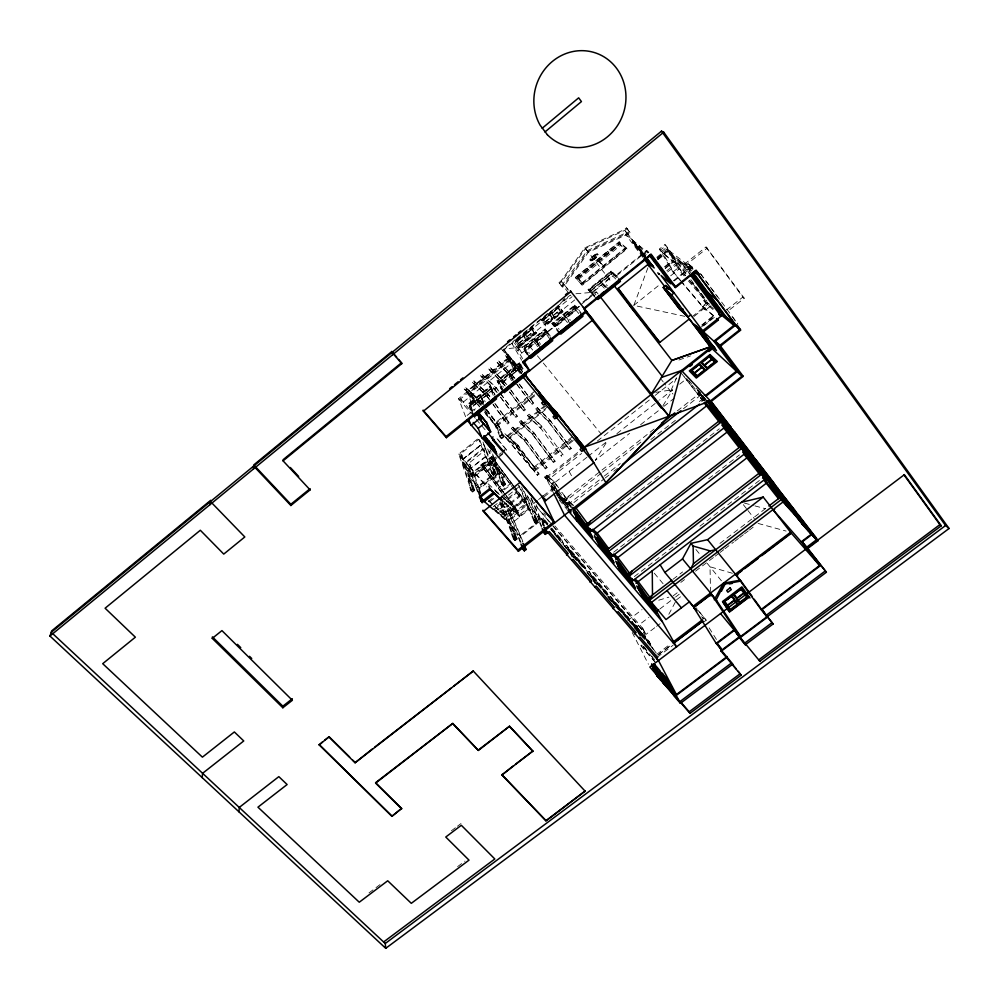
<?xml version="1.0" encoding="UTF-8"?>
<svg xmlns="http://www.w3.org/2000/svg" width="999" height="999" viewBox="0 0 999 999"><rect width="100%" height="100%" fill="white"/><g stroke="black" fill="none" stroke-linecap="round" stroke-linejoin="round"><path stroke-width="0.75" stroke-dasharray="5 3.75" d="M526.248 503.184L528.446 507.842L526.648 503.059M480.731 493.593L478.309 491.545L479.333 493.931M480.007 440.821L478.721 439.323L460.701 453.758L461.988 455.244L460.389 456.543L463.786 466.371L471.653 475.399L473.289 474.1L474.6 475.599L493.369 460.889L489.235 451.048M516.483 534.178L509.627 526.323L511.288 525.012L507.292 520.654L505.719 515.859L494.355 505.744M501.648 496.141L515.134 508.441L517.007 513.249L514.785 508.678L501.336 496.441M515.409 530.794L507.767 521.553L515.834 530.469M469.892 471.378L470.429 470.979L469.905 471.441L462.312 462.112L470.429 470.979M684.927 316.358L633.803 305.394L649.175 264.41M676.548 377.747L670.591 391.346L673.001 394.093M668.818 614.298L675.836 601.136M507.517 520.641L526.298 505.681L530.157 510.164L531.855 508.828L539.622 517.844L537.949 519.155M662.949 405.806L672.664 389.71L659.602 400M568.968 495.929L565.759 501.061L569.755 505.781L604.02 478.921M630.082 232.367L629.27 231.731L627.122 233.479L587.712 251.573L564.06 284.678L561.938 286.401L562.574 287.175L564.697 285.452L588.399 252.235L627.921 234.128L630.082 232.367L626.373 227.872L624.213 229.633L584.84 247.852L561.101 280.931L558.978 282.655L561.938 286.401M627.172 228.509L625.012 230.27L585.526 248.514L561.738 281.681L559.615 283.416L562.574 287.175M505.506 515.984L488.486 500.899M515.509 530.556L505.194 518.606L514.66 511.151L517.27 514.16L507.817 521.603M657.392 258.778L666.733 251.011L680.444 261.651L689.347 273.614M658.016 259.29L663.973 254.245L673.251 261.576L665.209 268.044M657.317 258.916L666.733 251.011L669.168 254.283L682.954 265.022L684.115 264.073L690.521 272.677M657.929 259.415L667.369 251.511M568.568 292.857L562.262 284.852L587.2 250.687L626.698 232.517L644.78 256.181M643.056 257.58L625.549 234.39L627.272 232.979M575.312 277.41L619.168 241.808L626.111 247.777L626.972 248.913L582.18 285.202L575.312 277.41L582.18 285.202M576.71 276.785L618.331 242.994L624.625 248.451L625.486 249.575L583.054 283.953L576.71 276.785L583.054 283.953M576.161 278.496L620.004 242.919L626.972 248.913M577.559 277.872L619.168 244.106L625.486 249.575M577.946 278.159L619.755 244.243M578.708 279.146L620.604 245.354L619.642 244.131L577.847 278.047L578.808 279.258M582.18 282.842L624.625 248.451M643.206 256.456L632.292 241.995L633.441 241.059L632.904 242.02L643.831 256.506M581.306 284.091L626.111 247.777M562.674 300.237L565.072 298.314M505.981 347.202L515.509 339.473M516.708 338.511L548.876 312.45M560.801 302.797L570.329 295.067M633.978 243.356L639.11 247.59L645.479 256.031L639.972 251.923L646.69 257.642M502.747 350.686L570.904 295.279M518.806 346.803L536.126 332.804L532.904 327.947L515.834 341.783L515.297 341.121L532.192 326.998L536.5 333.316L519.168 347.327L518.269 346.141L535.576 332.13L536.5 333.316M545.679 325.886L541.246 319.668L558.429 305.756L563.124 311.788L545.679 325.886L544.767 324.7L562.187 310.602L563.124 311.788M515.297 341.121L532.192 326.998M541.433 319.942L558.429 305.756M519.168 347.327L515.834 341.708L532.904 327.884M541.246 319.668L541.957 320.554L559.128 306.656L562.724 311.288L545.304 325.374M541.97 320.617L559.165 306.693M579.707 306.243L521.74 353.059L516.683 346.878L514.547 343.244L572.04 296.703M518.868 343.206L524.875 338.349M527.147 336.513L533.154 331.643M545.179 321.915L551.223 317.02M553.508 315.172L559.565 310.277M518.956 343.356L524.962 338.499M527.235 336.663L533.254 331.793M545.279 322.053L551.323 317.17M553.621 315.309L559.677 310.414M632.904 242.02L638.473 246.616L639.685 246.179L638.511 247.128L644.979 255.707M480.594 405.007L464.173 388.948L465.809 387.624L480.019 400.387L482.767 404.158M489.547 399.787L486.8 396.054L472.377 382.317L474.013 380.981L488.036 393.931L490.796 397.689M496.678 392.058L480.581 375.674L482.23 374.338L496.053 387.462L499.762 392.47M504.745 385.564L488.811 369.006L490.459 367.669L506.893 384.727M512.824 379.058L497.065 362.337L498.713 361.001L514.96 378.234M521.853 373.776L505.332 355.644L506.98 354.308L523.476 372.465M516.683 346.878L574.737 299.925M596.628 298.938L588.111 289.61L611.038 271.066L619.268 278.896M535.764 332.417L518.269 346.141M562.4 310.876L544.767 324.7M588.548 290.172L611.475 271.628L611.038 271.066M610.913 272.215L610.476 271.653L612.325 273.601L610.913 272.215L589.447 289.585L589.01 289.023L590.771 291.034L590.334 290.472M465.272 390.459L466.908 389.135L480.382 401.223L483.116 404.957M473.476 383.828L475.124 382.492L488.411 394.755L491.158 398.489M481.693 377.172L483.341 375.849L496.453 388.274L499.213 392.008M489.935 370.517L491.583 369.18L506.356 384.265M498.189 363.836L499.837 362.5L514.435 377.759M506.456 357.142L508.116 355.806L520.666 368.756L519.055 370.067M617.819 277.347L612.774 272.452L589.66 291.146L588.111 289.61M594.867 296.004L590.397 290.834L612.337 273.089L619.043 279.608M481.543 404.433L470.654 391.583L475.661 403.459L473.426 405.269L471.64 403.171L466.745 391.283L507.729 358.142L515.546 371.316L517.807 369.493L512.05 359.165L468.806 394.106M465.609 416.745L458.603 398.663L508.616 358.229L503.921 349.725L522.452 372.202M522.614 358.703L517.932 350.699L519.567 349.375L514.547 343.244M527.397 354.97L522.577 347.19L545.104 328.983L545.541 329.533L523.026 347.727L528.583 356.73M575.012 305.719L552.322 324.051L551.885 323.501L574.575 305.157L576.498 307.33L574.575 305.157M605.644 287.3L601.96 283.366L602.547 282.892L608.403 289.061M544.967 330.12L546.091 331.743L544.53 329.57L544.967 330.12L523.888 347.165L523.439 346.628L524.912 348.863L524.463 348.314M591.745 292.545L602.397 283.941M616.558 277.635L613.673 274.825L602.984 283.454L602.547 282.892M509.49 359.303L511.563 363.062L462.212 402.922L460.601 398.801L509.49 359.303L508.616 358.229M641.47 253.271L644.305 256.131M509.453 360.227L468.481 393.331L473.426 405.269M546.503 330.632L523.801 348.988L524.25 349.538L546.952 331.193L546.503 330.632L550.924 336.925M559.403 333.654L553.246 325.187L576.123 306.705L581.006 312.65M529.32 356.693L524.487 348.701L546.041 331.293L551.823 339.373M559.403 332.417L553.958 324.9L575.674 307.355L581.967 315.072M551.885 323.501L553.696 325.749L576.56 307.267L576.123 306.705M582.879 302.048L592.494 294.268L592.944 294.855L583.329 302.622M648.851 252.285L646.665 250.499L615.834 275.412L616.283 275.999L646.503 251.598L648.376 254.083M522.327 371.853L503.596 349.126L529.557 346.166L579.82 305.569M581.018 304.595L596.578 292.033L598.476 294.468M540.097 347.902L535.876 341.371L536.451 340.896L541.146 347.989M571.103 324.9L565.409 317.507L566.445 317.595L577.022 309.053L575.674 307.355M527.934 353.808L525.861 350.374L536.326 341.92L535.876 341.371M536.9 341.458L547.402 332.979M680.082 280.319L673.014 271.99L659.365 249.088L664.947 244.593C673.813 253.296 676.023 267.133 685.539 275.524M471.403 411.251L468.281 403.758L490.422 385.901L495.067 394.905M502.984 392.157L496.965 380.619L519.268 362.625L520.916 365.035L520.529 364.435L498.051 382.567L501.248 389.023M471.316 410.439L468.731 404.295L490.871 386.438M520.979 364.985L498.501 383.104L497.415 381.156L519.717 363.174M469.567 403.746L490.297 387.025L489.847 386.501L491.171 388.886L470.354 405.669L469.118 403.221L470.354 405.669M498.264 380.607L519.143 363.761L518.693 363.224L520.142 365.522L499.175 382.43L497.814 380.07L499.175 382.43M659.365 249.088L660.564 250.037L666.171 245.517M471.64 403.171L473.876 401.361L469.243 390.284L480.906 404.083M515.546 371.316L513.786 369.18L516.046 367.357L510.327 357.08L467.057 392.058L479.732 407.005M473.014 413.336L469.867 405.582L491.046 388.499L495.966 397.639M502.997 390.921L498.726 382.305L520.067 365.097L523.464 370.317M661.326 251.711L666.907 247.215L664.947 244.593M484.428 406.019L481.081 398.376L481.655 397.914L485.464 406.094M513.873 382.317L510.014 375.05L511.038 375.137L521.428 366.758M656.693 257.355L668.131 248.139M472.827 411.101L471.241 407.205L481.53 398.913L481.081 398.376M482.105 398.451L492.42 390.134M502.559 388.886L500.099 383.953L510.464 375.599L510.014 375.05M464.173 388.948L478.421 401.673L480.019 400.387M472.377 382.317L486.426 395.229L488.036 393.931M480.581 375.674L494.455 388.761L496.053 387.462M488.811 369.006L502.485 382.28L504.095 380.981M497.065 362.337L510.539 375.786L512.15 374.488M505.332 355.644L518.618 369.28L520.229 367.982M657.317 257.867L663.161 253.159L676.922 264.473L672.789 260.751L664.385 267.495M478.783 402.51L480.382 401.223M486.8 396.054L488.411 394.755M494.842 389.573L496.453 388.274M502.897 383.079L504.507 381.78M510.964 376.586L512.587 375.274M658.179 259.503L664.248 254.608L660.564 250.037M467.145 415.434L475.399 408.791M669.168 254.283L670.292 253.371L680.381 261.189L689.697 273.689M664.372 266.933L672.427 260.464M665.222 268.606L673.613 261.863M666.795 270.816L676.086 263.349M680.381 261.189L679.22 262.113L687.986 273.664M667.632 271.928L680.756 261.476L684.115 264.073M673.014 271.99L678.433 267.645L666.907 247.215M633.803 305.394L659.952 284.415M670.641 275.836L679.645 268.619M690.484 270.504L686.763 265.509L688.561 264.073L694.218 268.419M688.249 267.208L690.034 265.771L692.369 267.57L690.571 269.006L688.249 267.208L690.921 270.804M534.927 391.096L494.243 423.701L499.837 436.338M673.314 280.806L691.258 266.433L693.681 268.294M494.63 424.6L535.402 391.92M674.337 280.919L691.071 267.507L667.045 249.013L678.596 269.455L684.49 276.373M469.667 485.776L458.753 454.07L479.033 437.824M692.17 267.42L690.371 268.856L692.232 271.366M499.25 433.154L495.941 425.711L536.613 393.131M534.677 395.904L496.341 426.61L483.703 411.7M498.776 429.945L500.399 428.646L501.098 429.258L499.475 430.557L498.776 429.945L485.139 411.238M506.905 423.439L508.528 422.14L509.215 422.764L507.592 424.063L506.905 423.439L493.194 404.77M515.047 416.92L516.683 415.621L517.357 416.246L515.734 417.557L515.047 416.92L500.349 397.028M523.214 410.389L524.85 409.078L525.511 409.727L523.888 411.026L523.214 410.389L509.365 391.77M531.393 403.846L533.029 402.535L533.691 403.184L532.055 404.495L531.393 403.846L516.533 384.016M462.562 459.24L481.006 444.917L462.849 459.627M462.737 459.453L480.869 444.742M463.786 466.371L465.434 465.059L464.11 463.548L482.492 448.851L478.721 439.323M484.078 451.048L482.767 449.525L464.36 464.248L468.394 475.836L479.108 488.124L493.406 476.76M482.992 442.033L485.726 448.838L483.803 450.374L482.492 448.851M511.288 428.446L512.912 427.147L525.761 438.761L547.052 467.657L545.454 468.931L524.612 440.921L511.288 428.446L524.175 440.022L545.454 468.931M519.418 421.953L521.053 420.654L533.703 432.442L555.107 461.288L553.496 462.562L532.567 434.59L519.418 421.953L532.117 433.703L553.496 462.562M529.195 414.135L542.145 426.973L540.546 428.246L528.683 416.945L527.559 415.447L529.195 414.135L541.67 426.098L563.186 454.907L561.563 456.193L560.951 455.619L562.574 454.333L563.186 454.907M535.726 408.916L537.362 407.617L549.637 419.742L571.266 448.514L569.655 449.8L548.526 421.878L535.726 408.916L548.039 421.016L569.655 449.8M472.077 483.316L468.056 478.721L464.023 467.07L486.001 449.513L484.69 447.989L491.983 466.158M471.653 475.399L468.106 465.422L469.717 464.135L474.6 475.599M512.4 429.957L514.035 428.658L526.211 439.66L547.052 467.657M520.541 423.464L522.165 422.165L534.165 433.316L555.107 461.288M528.683 416.945L530.319 415.646M536.85 410.427L538.486 409.115L550.124 420.604L571.266 448.514M545.017 405.507L505.544 437.038L534.328 471.391L573.426 440.447M479.058 494.043L469.393 466.895L470.991 465.621M546.553 405.432L505.931 437.874L534.328 471.391M485.751 456.818L466.783 471.428L485.427 456.468M547.777 406.668L507.23 439.023L507.617 439.86L547.027 408.404M502.06 493.406L480.819 465.059L490.147 457.617L498.401 467.832L496.078 469.692M468.394 475.836L487.237 460.814L482.767 449.525M471.004 483.316L468.643 476.56L487.512 461.513L490.921 465.334M491.633 459.478L493.543 457.942L490.147 449.662M468.056 478.721L490.546 460.789L486.001 449.513M490.884 476.161L476.098 487.924L471.903 476.111L473.538 474.8L474.85 476.311L479.108 488.124M492.182 459.952L500.961 452.947M469.717 483.528L468.306 479.445L490.834 461.501L498.838 470.804L502.672 480.144M496.453 470.629L498.788 468.768L510.776 484.665L501.386 492.095L483.504 468.281L492.832 460.864L492.457 459.94M493.543 457.942L494.842 459.465L498.414 456.618M499.6 455.681L506.718 450L496.328 437.799L507.017 450.674L506.718 450M474.85 476.311L493.481 461.463L498.176 472.964L494.605 475.811M503.371 480.119L495.129 460.152L497.502 458.254M498.701 457.305L503.446 453.521M503.184 434.927L516.258 446.341L517.832 445.079L539.023 474.013L537.412 475.287L536.775 474.737L516.683 447.252L505.419 437.425M524.175 440.022L525.761 438.761M532.117 433.703L533.703 432.442M527.559 415.447L540.072 427.372L541.67 426.098M548.039 421.016L549.637 419.742M486.113 471.303L495.429 463.886M516.683 447.252L518.269 445.979L539.023 474.013M524.612 440.921L526.211 439.66M532.567 434.59L534.165 433.316M548.526 421.878L550.124 420.604M486.476 472.24L491.146 468.531M492.307 467.594L495.804 464.81M713.036 309.553L706.168 303.871L703.82 300.711L704.932 299.812L707.317 301.785M681.093 281.506L702.297 306.481L707.816 302.098M711.026 305.719L705.506 310.115L702.821 306.531L706.168 303.871M498.176 472.964L496.853 471.428L498.538 470.079L493.831 458.628L495.129 460.152M692.145 316.695L709.14 303.184M491.171 476.885L476.361 488.673L477.822 492.807M500.949 481.518L497.14 472.14L498.838 470.804M694.018 316.433L704.357 308.204M702.297 306.481L704.195 309.003L709.702 304.62M480.781 492.744L479.383 488.861L493.693 477.485M494.892 476.535L498.476 473.688L497.14 472.14M492.057 479.208L501.386 471.79M492.432 480.169L501.785 472.727M690.259 271.353L684.715 263.898L706.043 247.003L744.292 298.276L727.834 311.139M684.715 263.898L686.038 264.922L707.442 247.964M495.029 483.166L504.383 475.749M495.417 484.14L504.77 476.698M701.76 324.975L713.586 315.597L714.784 317.008L701.76 327.322M702.147 325.312L713.985 315.921M701.385 326.985L714.385 316.671L703.608 307.58L683.029 283.354M498.401 488.111L500.736 486.251M500.998 491.121L510.364 483.691M488.249 501.56L494.293 496.778M489.835 501.635L497.102 495.879M572.477 436.588L532.217 468.481L532.667 469.443L573.014 437.5M533.866 470.429L574.1 438.573M493.244 506.693L501.673 500.024M501.635 500.524L519.68 486.251L532.367 515.184M501.136 502.947L493.956 508.641L496.615 511.688L506.193 504.12L505.781 503.096L496.228 510.651L496.615 511.688M536.775 474.737L538.386 473.464M544.817 468.381L546.428 467.107M552.884 462L554.495 460.726M569.043 449.213L570.666 447.939M516.371 491.658L525.424 503.658L515.996 511.088L506.98 499.088L516.371 491.658L514.647 489.66M494.343 509.677L502.747 503.034M507.392 500.087L516.795 492.644M509.989 503.084L519.393 495.654M498.489 512.662L508.029 505.132L510.664 508.166L501.136 515.696L498.489 512.662L498.876 513.698L508.441 506.156L508.029 505.132M510.389 504.083L519.817 496.653M586.925 457.28L552.41 484.478L544.705 477.035L546.977 475.249L554.195 481.78L558.578 487.737M545.167 477.959L547.44 476.161L546.977 475.249M553.458 492.832L545.904 477.597L578.446 451.91M544.705 477.035L545.579 478.071L547.852 476.273M500.736 514.66L510.252 507.142L512.874 510.177L503.371 517.669L500.736 514.66L501.136 515.696M546.041 478.996L579.895 452.272M520.379 535.439L519.118 534.003L517.457 535.302L507.867 511.176L509.465 509.915L520.379 535.439L534.527 524.35M512.986 507.08L522.402 499.662M545.904 477.597L547.939 480.007L581.618 453.434M597.29 441.071L652.772 397.29M655.132 395.429L676.373 378.671M520.979 542.42L508.666 511.5L528.671 495.716M513.411 508.091L522.839 500.649M502.972 516.633L512.462 509.153L515.072 512.175L505.594 519.642L502.972 516.633L503.371 517.669M510.676 511.313L528.721 497.09L539.235 520.654M545.579 478.071L551.947 483.553L554.195 481.78M525.861 504.67L516.421 512.112L519.018 515.109L528.446 507.679L525.424 503.658M555.332 490.509L551.323 485.764L550.287 485.939L551.361 485.089L555.369 489.835M588.111 456.343L607.117 441.358L595.267 460.364L629.582 433.366M616.883 433.666L658.378 400.961M679.695 384.165L686.738 378.621L700.012 394.892L698.975 395.704L698.239 394.917L700.586 393.082M569.792 510.177L563.374 503.134L558.703 494.068L552.322 487.062L557.554 493.256M537.362 500.511L533.716 503.384L551.91 524.587M538.573 499.55L542.22 496.69M543.294 495.841L551.673 489.235L552.509 490.209L541.658 498.751M528.921 508.666L519.443 516.133L502.984 494.642M511.975 532.355L509.927 527.11L511.588 525.799M640.609 424.687L660.227 409.265M663.811 406.431L674.475 398.039M558.703 494.068L562.462 501.523L558.041 496.303M565.684 502.847C550.874 485.064 566.083 501.71 568.244 507.879M563.324 499.038L565.584 497.252L566.495 498.326L566.982 499.288L564.71 501.061L564.223 500.112L566.495 498.326M681.093 372.864L697.364 393.793L699.712 391.945M538.386 520.129L540.059 518.818M654.12 429.083L563.798 499.987L558.541 492.819M677.235 410.939L700.449 392.732M544.53 526.111L541.458 518.444L546.69 524.637M547.964 523.626L543.094 517.957L541.433 519.268L546.303 524.937M522.839 541.545L520.704 536.238L534.865 525.124M601.298 473.176L565.759 501.061L557.792 489.66M602.522 472.215L641.745 441.446M683.416 408.741L700.574 395.279L704.407 400.262L698.663 402.085L704.27 397.689L705.719 399.887M697.589 390.334L707.192 401.086M573.563 505.382L568.693 500.949L565.584 504.183L566.383 503.558L556.343 491.695M701.922 399.525L700.361 397.677L702.709 395.841M703.358 395.704L702.247 396.566L697.714 390.684M568.693 500.949L569.193 501.898L566.933 503.671L572.814 508.941M556.381 491.021L567.295 503.733L569.555 501.96M567.782 504.695L603.096 477.01M604.32 476.048L620.242 463.561M650.873 439.548L675.386 420.342M605.257 477.959L608.928 475.087M613.823 471.253L617.494 468.369M726.398 309.99L742.794 297.153L744.292 298.276M551.86 528.159L561.6 539.497L559.939 540.796L557.991 538.523M564.51 546.003L583.553 567.407M589.385 576.011L584.677 566.371L566.533 545.242L564.872 546.528L561.6 539.497M606.231 516.845L661.538 473.776M682.442 457.505L719.317 428.796M583.041 567.644L584.677 566.371M613.711 552.197L682.767 498.776M708.666 478.746L739.497 454.895M587.362 572.677L588.998 571.403L606.818 592.157L611.825 602.11M606.818 592.157L605.194 593.406L603.209 591.108M634.353 576.585L677.659 543.306M699.937 526.186L763.548 477.297M627.022 617.981L609.04 597.052L609.952 599.912M610.664 596.615L613.174 601.585L630.794 622.09L628.159 616.995L610.664 596.615L609.028 597.877L611.95 601.273M672.964 579.32L682.604 571.952M719.954 543.394L767.707 506.893M628.159 616.995L626.535 618.244L622.652 613.711M627.822 620.479L642.02 609.64M680.831 582.417L684.502 579.607M695.541 571.178L713.935 557.142M715.159 556.206L718.843 553.396M720.067 552.459L723.751 549.65M724.974 548.713L733.553 542.17M734.777 541.233L738.461 538.424M739.685 537.487L743.368 534.677M744.592 533.741L748.276 530.931M749.5 529.994L753.184 527.185M630.481 622.814L632.105 621.578L649.288 641.595L653.458 649.475L651.523 647.227M673.214 595.829L677.672 592.432M634.028 627.135L636.188 625.486L652.609 648.076M634.602 628.234L648.888 617.357M659.802 609.04L674.362 597.939M675.574 597.015L679.208 594.243M676.535 599.812L682.105 595.566M649.712 644.367L641.857 629.445L642.906 628.646L554.907 525.986M553.046 526.123L645.953 634.427L655.394 627.247M656.568 626.361L660.114 623.663M655.207 662.275L641.183 646.016L641.67 644.842M641.183 646.016L642.232 645.217M647.677 642.819L649.288 641.595M656.867 654.258L670.379 644.03M658.703 654.445L672.24 644.218M657.754 655.282L671.216 645.092M657.117 657.33L673.064 645.267M703.733 622.077L706.193 620.229L696.016 607.729M368.993 892.906L381.343 883.603M451.423 830.756L456.206 827.147M457.405 826.248L460.989 823.551M457.617 866.608L464.96 861.101M678.908 360.002L690.496 355.919M658.728 600.212L668.868 597.152M655.794 392.357L671.203 389.947L671.952 390.896L670.591 391.346L664.11 383.054M575.948 293.743L596.578 292.033M519.205 515.022L517.307 510.427L504.12 493.531M744.467 503.096L753.421 505.494M754.907 505.894L765.359 508.678M758.079 523.439L786.113 531.068M732.417 573.276L710.014 566.783L710.514 591.47M503.209 492.307L482.167 463.736L483.691 468.281M488.161 483.841L500.524 495.117M632.991 625.774L635.551 627.509L641.033 635.064M629.095 621.353L636.763 626.598L649.562 644.193M627.247 619.355L636.188 625.486M686.763 265.509L692.407 269.867M625.549 234.39L646.503 251.598M703.82 300.711L713.423 308.641M632.292 241.995L639.11 247.59M636.725 246.316L639.073 248.264M642.02 253.421L634.278 244.293L644.58 255.557M641.77 254.208L644.093 256.156M702.821 306.531L715.771 317.432M704.195 309.003L705.506 310.115M567.295 503.733L571.316 507.13M567.932 502.897L572.802 507.317M573.051 505.482L569.193 501.898M546.166 477.172L553.409 483.691L556.918 488.461M517.832 445.079L504.807 433.628L518.269 445.979M494.505 510.452L510.314 524.338L529.233 509.453L530.494 510.926M488.686 500.674L493.231 504.732M478.371 491.695L480.644 493.718M504.145 502.859L519.767 516.908L517.12 510.526L506.118 495.854M495.741 491.346L500.224 495.429M494.767 490.159L502.622 497.315M503.733 498.339L514.96 508.553L517.27 514.16M610.439 272.665L611.775 273.976M615.746 278.983L612.799 276.099L604.482 282.817L607.342 285.764M600.362 280.819L601.66 282.168M600.037 281.081L601.336 282.417M601.96 283.366L607.355 288.973M604.358 288.187L601.523 285.214L593.231 291.92L595.978 294.942M701.81 395.816L707.28 401.61M702.022 396.128L705.931 400.274M699.138 393.756L700.574 395.279M700.361 397.677L701.098 398.464L702.135 397.652L704.407 400.262M491.67 465.759L487.237 460.814M589.984 289.211L591.233 290.584M590.397 290.834L596.628 297.702M594.33 296.316L589.66 291.146L590.109 291.708L613.211 273.027L612.774 272.452M468.643 476.56L479.383 488.861M519.443 534.79L520.704 536.238M496.228 510.651L498.876 513.698M468.306 479.445L471.328 482.904M509.927 527.11L513.848 531.605M458.753 454.07L487.275 486.888M501.535 503.296L508.666 511.5M460.389 456.543L468.106 465.422M469.393 466.895L486.8 486.925M501.273 503.583L507.867 511.176M462.312 462.112L470.204 471.316M464.023 467.07L471.903 476.111M505.257 497.09L506.98 499.088M505.781 503.096L508.441 506.156M503.533 501.061L506.193 504.12M640.883 645.441L654.907 661.675M480.819 465.059L483.504 468.281M567.907 550.049L576.985 560.614M588.349 573.826L597.265 584.19M612.924 602.397L621.678 612.587M634.527 627.522L645.654 640.471M490.546 460.789L498.538 470.079M570.978 554.62L573.888 558.004M593.768 581.106L596.778 584.615M607.817 597.439L610.826 600.948M618.668 610.064L615.721 606.63L617.007 609.178M638.411 633.016L640.347 635.264M532.23 509.665L540.009 518.706L543.231 525.886M643.718 646.403L645.679 648.676M643.181 646.415L647.24 651.023M651.823 656.43L654.657 659.702M643.668 647.165L654.682 659.927M543.743 512.974L545.779 515.334M518.768 485.539L519.98 486.95M552.922 525.761L641.857 629.445M549 521.403L537.862 508.416L536.188 504.732M485.726 448.838L482.33 442.095M491.908 459.265L493.206 460.776M544.118 520.192L547.052 523.601M550.961 528.159L562.687 541.795M567.632 547.552L585.839 568.756M590.184 573.801L608.054 594.617M611.912 599.1L629.47 619.53M633.416 624.125L650.674 644.205M557.892 536.525L561.8 541.545L558.366 537.537M548.951 526.585L545.891 522.552M545.142 522.44L547.102 524.725M551.023 529.283L563.773 544.118M568.731 549.9L587.012 571.153M591.371 576.223L609.303 597.09M634.752 626.698L651.098 645.704M550.461 528.921L560.476 540.559M605.694 593.156L587 572.152L590.047 575.699M630.481 622.002L648.151 642.557M541.071 518.743L546.078 524.562M554.045 533.866L561.913 543.019M562.899 544.168L566.483 548.289M567.457 549.425L582.405 566.845M591.071 576.885L597.564 584.477M598.189 585.164L605.307 593.456M605.556 593.781L624.65 615.946M629.17 621.228L635.014 627.996M636.001 629.133L650.561 646.103M689.472 280.145L705.207 298.576M678.433 267.645L685.289 275.687M689.198 280.282L706.83 300.949M688.423 280.981L708.079 304.033L690.346 280.257M460.601 398.801L470.442 410.352M458.603 398.663L471.253 413.524M472.265 414.697L475.274 418.231M476.273 419.418L480.856 424.75M481.868 425.936L487.325 432.367M682.055 282.205L674.213 272.977L662.524 252.66M473.876 401.361L475.661 403.459M469.867 405.582L471.241 407.205M557.567 490.521L554.145 486.463L558.066 491.808L551.947 483.553M554.645 487.15L556.406 489.235M564.797 499.2L565.709 500.274M485.514 409.115L496.403 421.978L502.047 434.565M555.644 491.895L561.925 500.786L556.568 494.468M562.087 499.5L567.494 505.981M485.876 409.952L498.501 424.875L503.209 435.314M550.287 485.939L554.532 491.146M555.307 491.858L565.584 504.183M569.255 509.44L563.936 503.159L559.865 495.454M556.78 495.167L570.142 510.939M558.179 497.152L567.719 508.416M559.265 500.049L567.145 509.54M466.745 391.283L479.383 406.181M484.34 412.025L495.941 425.711M567.894 289.123L563.886 284.378L562.262 284.852M547.44 476.161L554.67 482.704L558.179 487.475M566.982 499.288L561.688 492.245M498.726 382.305L500.099 383.953M654.258 573.164L663.236 583.903M558.978 282.655L559.615 283.416M697.627 609.927L706.193 620.229M701.623 616.645L703.533 618.943L701.735 616.558M511.5 359.615L509.777 357.517L515.484 367.807M501.486 348.963L521.503 373.426M516.046 367.357L517.807 369.493M508.129 358.853L509.852 360.939M511.563 363.062L520.417 373.788M698.101 394.568L682.592 374.775M573.975 306.755L575.162 308.192M515.122 340.821L515.834 341.708M517.932 350.699L511.775 343.181L521.665 360.227M578.721 313.524L576.123 310.352L567.894 317.008L570.404 320.229M695.953 549.512L700.636 555.269M707.205 563.336L721.515 580.906M529.557 346.166L533.491 350.999M537.425 355.831L542.345 361.863M543.331 363.074L601.298 434.215M524.487 348.701L525.861 350.374M546.441 330.694L546.878 331.243L545.104 328.983M553.908 324.525L554.358 325.075L552.759 322.927L553.196 323.476L574.437 306.306L574 305.756L575.699 307.829L575.262 307.28M553.958 324.9L555.319 326.586L565.859 318.069L565.409 317.507M561.101 280.931L568.356 290.06M743.318 504.645L747.015 509.353M747.939 510.526L754.395 518.743M661.338 379.495L663.186 381.868M592.744 274.275L593.618 275.387M587.075 268.369L587.924 269.468M585.526 248.514L612.1 282.967M584.84 247.852L587.712 251.573M697.364 393.793L698.975 395.704M590.696 259.54L591.196 260.19M590.034 260.09L590.521 260.727M565.996 317.033L571.703 324.413M563.998 314.822L565.134 316.296M597.589 253.946L598.089 254.583M612.337 273.089L613.673 274.825M596.927 254.483L597.427 255.132M703.446 396.628L705.581 399.4M696.44 388.299L698.95 391.558M701.011 394.155L704.607 398.776M698.363 390.846L702.896 396.74M689.135 380.844L691.683 384.14M563.686 315.072L564.822 316.546M561.163 312.35L558.116 308.391L552.097 313.261L555.069 317.282M613.973 257.08L614.835 258.204M607.879 251.473L608.728 252.585M567.444 322.627L564.959 319.368L556.743 325.999L559.153 329.308M619.168 241.808L620.004 242.919M618.331 242.994L619.168 244.106M626.373 227.872L629.27 231.731M639.348 245.904L646.153 254.757M638.473 246.616L645.854 256.418M633.441 241.059L645.179 256.268M644.255 255.781L624.213 229.633L627.122 233.479M518.618 369.28L521.316 372.864M506.98 354.308L508.116 355.806M646.665 250.499L648.413 252.834M537.362 407.617L538.486 409.115M519.642 384.465L533.691 403.184M519.093 383.953L533.029 402.535M512.824 484.652L491.396 456.368L493.007 460.864M513.748 485.876L526.61 502.997M491.533 456.68L526.448 503.121M513.411 486.138L491.733 456.618L493.394 460.689M514.335 487.362L526.286 503.246M490.147 457.617L526.298 505.681M664.71 254.383L665.796 255.844M510.539 375.786L513.349 379.533M517.095 384.528L532.055 404.495M498.713 361.001L499.837 362.5M482.455 463.911L489.785 473.701M490.709 474.925L503.533 492.045M504.458 493.269L517.282 510.402L518.818 515.197M491.458 476.273L482.292 464.048L483.891 468.194M492.37 477.497L505.207 494.63M672.527 255.095L687.175 274.75M690.833 279.67L706.405 300.549M667.045 249.013L685.789 274.151M540.072 427.372L561.563 456.193M510.614 389.735L525.511 409.727M510.976 390.472L524.85 409.078M690.034 265.771L692.707 269.368M688.561 264.073L693.194 270.317M686.038 264.922L690.671 271.154M502.485 382.28L505.282 386.026M509.927 392.282L523.888 411.026M490.459 367.669L491.583 369.18M700.799 274.001L737.811 323.951M700.349 273.689L709.44 285.951M710.339 287.175L717.557 296.915M732.729 317.395L735.389 320.979M691.258 266.433L693.106 268.931M521.053 420.654L522.165 422.165M500.686 393.718L517.357 416.246M500.124 393.244L516.683 415.621M494.455 388.761L497.227 392.52M500.924 397.527L515.734 417.557M482.23 374.338L483.341 375.849M562.075 492.495L565.584 497.252M512.912 427.147L514.035 428.658M495.404 403.958L509.215 422.764M494.817 403.471L508.528 422.14M706.043 247.003L742.794 297.153M552.772 319.143L549.825 315.11L543.806 319.967L546.69 324.051M486.426 395.229L489.185 398.988M492.869 403.996L507.592 424.063M474.013 380.981L475.124 382.492M516.258 446.341L537.412 475.287M486.438 409.178L501.098 429.258M486.75 409.952L500.399 428.646M478.421 401.673L481.168 405.444M484.827 410.464L499.475 430.557M465.809 387.624L466.908 389.135M653.521 649.325L656.256 653.096M553.733 323.127L554.82 324.625M635.851 629.645L640.409 635.913M638.249 633.266L640.084 635.789M546.041 331.293L551.323 338.948M544.505 330.569L545.566 332.105M549.575 338.786L546.49 334.29L538.311 340.884L540.559 344.318M702.647 400.936L701.186 398.738L703.521 396.903L705.694 400.199M702.959 398.713L704.407 400.911M534.602 333.841L531.855 329.658L525.874 334.49L528.546 338.736M536.451 340.896L541.533 348.738M534.602 338.574L535.614 340.135M536.326 341.92L538.861 345.854M534.29 338.836L535.302 340.397M537.612 346.69L535.402 343.244L527.247 349.825L529.395 353.334M519.268 362.625L520.467 364.498M709.128 627.847L716.495 639.572M526.261 340.584L523.613 336.326L517.644 341.159L520.217 345.467M524.413 346.815L525.374 348.414M519.567 349.375L521.74 353.059M520.529 364.435L524.537 371.191M520.067 365.097L524.787 373.389M518.681 364.21L519.617 365.871M522.577 371.74L520.504 368.082L512.412 374.613L514.41 378.321M539.585 409.852L540.034 410.639M537.962 411.151L538.399 411.938M507.729 358.142L513.786 369.18M569.093 471.328L572.04 476.71M490.422 385.901L494.617 394.355M510.589 374.588L513.174 379.42M508.866 372.115L509.777 373.813M510.464 375.599L512.4 379.233M508.553 372.377L509.453 374.063M531.456 416.346L531.88 417.145M642.906 628.646L645.953 634.427M511.5 380.656L509.527 376.935L501.461 383.429L503.359 387.212M642.145 627.759L645.192 633.528M529.832 417.644L530.257 418.444M501.148 363.474L501.523 364.185M499.5 364.797L499.875 365.522M632.105 621.578L636.088 629.283M568.781 503.908L569.755 505.781M566.433 502.722L569.767 509.44M632.23 632.479L648.438 664.26M565.659 502.385L568.668 508.279M523.339 422.827L523.751 423.638M558.416 493.818L560.077 497.127M609.04 597.052L610.963 600.899M521.715 424.125L522.127 424.937M553.121 487.574L554.757 490.846M552.584 486.85L554.433 490.534M551.361 485.089L555.382 493.206M498.776 380.269L499.637 381.98M551.323 485.764L554.645 492.445M547.04 478.196L547.939 480.007M492.932 370.117L493.294 370.841M491.283 371.441L491.645 372.177M588.998 571.403L594.979 583.591M515.247 429.295L515.646 430.119M513.623 430.581L514.023 431.406M566.533 545.242L572.115 557.017M491.046 388.499L495.154 397.227M490.297 387.025L491.171 388.886M565.259 546.228L566.47 548.813M564.897 545.704L566.133 548.326M489.835 387.475L490.659 389.223M484.727 376.748L485.077 377.485M493.269 395.329L491.471 391.483L483.441 397.952L485.177 401.86M483.091 378.072L483.441 378.821M507.167 435.751L507.542 436.588M543.094 517.957L546.178 524.712M541.82 518.968L544.917 525.811M541.458 518.444L544.605 525.387M531.118 497.627L543.893 525.973M530.944 498.526L539.622 517.844M539.585 521.428L541.895 526.61M527.484 495.641L536.101 515.009M539.647 522.964L541.533 527.21M476.548 383.366L476.873 384.116M524.075 491.333L534.065 513.898M521.578 487.05L533.379 513.786M481.655 397.914L483.891 403.009M480.094 395.329L480.881 397.103M481.53 398.913L483.204 402.734M474.912 384.677L475.237 385.439M479.782 395.579L480.569 397.352M518.743 485.502L531.818 515.409M482.28 404.183L480.569 400.262L472.564 406.718L474.2 410.689M468.381 389.96L468.693 390.734M492.557 453.921L494.842 459.465M514.66 511.151L515.072 512.175M470.079 403.409L470.816 405.219M498.476 473.688L500.661 479.058M512.462 509.153L512.874 510.177M487.687 448.901L496.853 471.428M510.252 507.142L510.664 508.166M490.834 461.501L492.42 465.447M509.165 509.19L522.265 541.845M479.745 440.172L490.959 468.344M518.306 537.425L520.417 542.732M487.387 460.989L491.158 470.729M502.472 502.634L514.173 532.342M501.773 502.584L513.136 531.568M500.337 502.497L509.627 526.323M499.625 502.46L511.363 532.617M505.194 518.606L505.594 519.642M482.529 464.073L484.078 468.106M469.717 464.135L480.082 493.019M461.988 455.244L472.04 483.953M460.701 453.758L464.11 463.548M682.042 263.911L682.754 263.424L682.042 263.911M680.918 263.037L681.63 262.562L680.956 262.974M523.988 335.801L516.908 341.171L519.83 346.004L526.823 340.347L523.988 335.801M532.23 329.121L525.124 334.503L528.159 339.26L535.177 333.604L532.23 329.121M550.187 314.585L543.056 319.992L546.316 324.588L553.359 318.893L550.187 314.585M558.491 307.867L551.336 313.286L554.695 317.807L561.75 312.1L558.491 307.867M491.52 387.824L469.205 405.831L469.68 406.343L491.97 388.374L491.52 387.824M675.062 262.662L675.549 263.299L675.112 262.712M673.963 261.788L674.45 262.425L674.013 261.85M603.346 265.684L597.464 259.94L604.208 266.808L603.346 265.684M555.194 533.391L551.748 529.37L555.669 534.403L555.194 533.391M572.802 553.871L569.393 549.912L573.301 554.92L572.802 553.871M578.521 560.539L575.137 556.593L579.033 561.588L578.521 560.539M584.54 567.532L581.168 563.611L585.052 568.593L584.54 567.532M595.279 580.044L591.945 576.148L595.816 581.118L595.279 580.044M600.911 586.575L597.577 582.704L601.448 587.662L600.911 586.575M606.805 593.443L603.496 589.597L607.355 594.542L606.805 593.443M616.945 605.257L613.673 601.435L617.519 606.356L616.945 605.257M622.464 611.675L619.205 607.879L623.039 612.787L622.464 611.675M628.271 618.418L625.012 614.635L628.846 619.542L628.271 618.418M638.398 630.207L635.177 626.46L638.998 631.356L638.398 630.207M643.818 636.525L640.609 632.792L644.417 637.674L643.818 636.525M649.512 643.144L646.316 639.435L650.124 644.305L649.512 643.144M534.353 466.795L509.39 437.312L534.815 467.744L534.353 466.795M592.17 259.34A4.008 1.086 -38.6 0 0 597.027 254.77A4.008 1.086 -38.6 0 0 592.245 256.943A4.008 1.086 -38.6 0 0 592.17 259.34M592.32 260.489A4.87 1.324 -38.6 0 0 598.214 254.932A4.87 1.324 -38.6 0 0 592.407 257.567A4.87 1.324 -38.6 0 0 592.32 260.489M592.669 259.99A4.008 1.086 -38.6 0 0 597.514 255.407A4.008 1.086 -38.6 0 0 592.744 257.58A4.008 1.086 -38.6 0 0 592.669 259.99M591.82 259.84A4.87 1.324 -38.6 0 0 597.714 254.283A4.87 1.324 -38.6 0 0 591.908 256.918A4.87 1.324 -38.6 0 0 591.82 259.84"/><path stroke-width="1.5" d="M282.842 707.767L282.854 706.193L212.425 636.9L212.263 638.373L282.842 707.767L292.357 700.287L221.94 630.606L212.263 638.373M253.671 466.071L290.859 505.506L310.102 489.872L283.079 460.851L283.092 459.715L401.511 362.737L398.601 359.365M238.986 811.85L239.236 807.442L278.833 776.635L287.113 784.54L257.942 807.18L359.265 902.222L387.712 880.781L411.301 903.333L469.006 860.139L445.766 837.025L461.326 825.286L494.817 858.978L383.616 941.97M253.484 468.956L253.746 464.922L391.833 351.498L396.665 357.118M202.16 777.597L202.61 773.313L243.756 740.958L234.353 731.955L202.41 757.155L102.71 663.686L135.365 637.187L105.095 608.216L200.324 530.257L223.751 554.095L244.817 536.962L211.551 502.647M210.04 504.62L210.652 500.324L51.773 630.819L49.95 636.038L385.739 948.326L949.05 528.508L663.723 132.193L661.488 131.156L51.261 632.292M490.334 489.61L488.886 486.288M658.291 660.639L545.679 529.945L605.943 482.754L669.018 416.196L681.505 370.542L712.112 402.697M721.365 591.346L724.7 584.815L723.438 583.266L714.285 599.762M716.183 599.875L724.2 584.203L740.996 581.056M690.671 568.843L693.443 563.661L710.139 550.899L715.684 549.725M696.852 610.913L664.834 572.439L682.504 558.903L690.933 543.356L707.579 539.685L763.199 497.065L791.071 532.879L819.592 565.509L761.088 609.527L735.876 574.787L791.071 532.879M632.18 570.879L629.233 576.086L633.016 580.569L765.172 479.07L742.944 450.574M590.372 521.303L587.25 526.473L591.283 531.231L725.087 427.085L705.144 402.01M583.716 308.591L593.081 319.705L446.403 437.674L423.401 411.176L570.953 291.596L570.304 290.821L669.018 416.196L605.943 482.754L584.415 447.19L710.751 347.452L741.957 376.261L719.18 345.979L703.483 331.83L660.988 275.474L670.741 283.803L649.313 255.319M542.157 128.284L578.671 97.827L581.443 101.586L544.954 131.98M49.95 636.038L663.723 132.193M283.079 460.851L401.773 363.661L401.511 362.737M290.859 505.506L290.846 504.283L310.052 488.686L310.102 489.872M449.637 388.636L452.048 386.675M454.47 384.727L458.079 381.793M460.502 379.832L462.912 377.872M507.554 341.683L509.965 339.735M513.586 336.8L516.008 334.84M518.419 332.879L520.829 330.931M565.471 294.742L567.882 292.782M596.628 297.702L598.988 295.791M601.348 293.893L603.708 291.983M584.49 308.791L650.861 255.17M598.738 297.964L605.981 292.12M610.202 288.699L618.681 281.868M619.043 279.608L620.404 281.381L609.49 290.185L609.04 289.598L608.878 290.672L598.001 299.45L597.077 298.276M524.175 361.363L529.657 370.741L522.652 361.938L586.038 310.814M647.714 261.551L653.021 266.034M523.189 362.849L586.725 311.626M531.53 356.83L535.089 353.971M537.462 352.06L539.835 350.149M542.794 347.752L551.123 341.046M562.762 331.656L569.929 325.874M682.192 371.278L711.5 348.151L689.972 319.643L689.248 319.006L659.802 342.407L631.181 307.492L618.169 288.411L647.989 264.385L648.588 264.897M446.403 437.674L446.053 436.6L529.095 369.767M473.514 415.871L473.051 415.322L495.854 396.965L496.303 397.527M475.836 414.672L483.991 408.104M486.9 405.756L489.235 403.883M491.57 401.998L493.918 400.124M506.418 390.06L509.94 387.225M516.408 382.03L519.93 379.183M524.825 372.689L526.173 375.075L515.571 383.604L515.109 383.054L514.972 384.078L504.395 392.595L502.997 390.921M481.593 418.943L478.821 413.399L486.063 422.09L490.347 432.117L487.774 427.048M477.147 413.024L479.495 418.668L471.066 425.437L468.818 419.705M481.243 420.691L480.044 420.017L477.497 412.712M485.626 421.441L478.696 413.499L480.369 417.495M490.721 431.818L482.33 438.586L478.196 428.346L484.065 423.638M486.063 422.09L478.346 412.287M663.161 287.487L665.609 285.514L674.113 292.894L671.59 294.917L663.161 287.487L679.457 309.053L688.199 316.908L690.709 314.91M668.031 287.812L665.559 289.785L681.231 310.464L682.879 309.153M484.128 437.412L494.318 448.389M674.912 287.138L696.116 270.167L698.925 273.951L698.313 274.45L694.642 271.616M486.014 442.033L484.602 437.038M493.081 436.913L491.983 437.799L493.081 440.384L501.598 450.362M493.081 440.384L494.193 439.498M537.587 390.172L543.893 401.111L541.658 402.897L543.381 404.982L545.616 403.196L539.273 392.22L538.723 392.657L545.054 403.646M502.147 451.998L504.532 450.099M681.081 310.327L682.729 309.028M555.344 414.985L553.109 416.758L554.807 418.831L557.042 417.045L550.412 405.706L549.862 406.143L548.189 404.12L548.738 403.683L557.042 417.045M472.552 485.414L474.263 490.297L472.539 491.67L471.166 490.097L472.889 488.723L471.478 484.677M494.006 469.393L495.604 473.339L493.581 474.95L492.207 473.364L494.23 471.753L492.544 467.557M696.153 325.711L701.96 331.631M479.295 496.94L482.13 502.634L483.853 501.261L480.369 497.29L490.122 489.535L503.021 501.848M480.756 501.073L482.292 499.188M503.958 481.543L505.132 484.39L503.396 485.764L502.047 484.19L503.771 482.817L502.672 480.144M718.618 312.937L719.779 312.013L691.433 273.913M493.381 509.465L483.216 500.536L492.969 492.807M484.365 501.548L494.093 493.818M702.035 331.031L708.079 339.023M702.672 330.756L721.041 316.196L690.259 274.85M703.483 331.83L718.381 320.03L717.569 318.943M703.246 335.115L715.222 348.501M543.98 531.281L518.419 551.298L483.391 511.388L519.93 482.467L519.418 481.306L554.033 521.728L545.117 528.708M709.178 342.969L714.934 348.726M730.731 321.066L733.928 325.374L713.885 341.208L736.45 371.178L705.331 395.579M739.66 329.146L735.214 325.487L715.172 341.321L720.466 346.079L740.771 330.07L737.012 324.987L736.251 325.599L723.875 315.434L692.332 273.002M575.174 435.789L582.317 447.689L580.107 449.438L581.768 451.461L583.99 449.7L576.81 437.762L576.261 438.199L583.428 450.149M689.872 366.521L692.257 364.647M708.903 351.511L711.276 349.625M719.18 345.979L740.247 329.358M691.283 370.804L699.45 363.948L705.519 370.017M701.248 362.949L709.44 356.081L715.659 362.038M543.294 495.841L542.22 496.69L554.607 522.952L466.82 419.88M691.083 370.542L696.827 376.436L705.319 369.755M701.048 362.687L706.942 368.469L715.459 361.775M282.854 706.193L292.345 698.713M487.937 433.054L545.604 500.686L593.831 462.749L523.376 377.372M514.685 533.653L516.745 538.886L515.047 540.222L513.711 538.698L515.422 537.362L513.711 533.016M534.69 515.309L537.812 522.352L536.101 523.701L534.777 522.165L536.488 520.829L534.627 516.595M661.425 423.351L674.8 412.849M650.324 434.715L680.956 410.664M705.856 396.253L737.712 371.278M622.389 464.535L699.512 404.096M518.419 551.298L517.919 550.012L543.431 530.032L545.367 534.39L547.077 533.054L544.53 527.385M742.719 375.674L710.439 400.936L817.969 540.746L807.304 548.801L806.917 548.314M710.976 401.623L743.244 376.361L719.942 345.379L714.635 340.622M545.367 534.39L544.055 532.879L545.766 531.53L543.868 527.297M523.913 544.205L526.048 549.512L524.35 550.849L523.051 549.375L524.75 548.039L522.839 543.256M573.826 509.79L707.317 405.294M730.207 427.909L711.263 403.284L712.112 402.622L731.056 427.26L730.207 427.909L718.194 415.06M547.739 532.342L547.614 532.954L549.325 531.618L568.219 553.571L566.52 554.895L567.17 554.895M574.038 512.712L580.319 519.605L584.065 527.547M716.932 414.897L711.138 407.38M576.523 520.392L577.322 519.755L575.899 516.982M576.773 520.879L577.859 520.042L592.857 537.737L587.849 528.209L573.064 510.739L577.984 520.379L584.34 527.335M723.701 424.4L709.44 405.906L716.683 413.611L717.806 412.724M716.82 413.948L713.798 410.015M581.193 521.166L587.162 528.221M723.788 423.801L718.031 416.333M585.239 525.312L719.73 420.467L720.579 421.578L719.555 422.377L704.108 402.809M721.216 422.065L587.25 526.473L572.802 507.317M585.227 528.921L581.455 520.954M723.788 423.002L716.458 414.81M721.753 425.212L722.776 424.413L740.896 447.914M722.564 426.273L723.588 425.474L725.087 427.085M478.296 750.037L509.552 726.223L478.396 750.436L452.784 723.426L375.574 782.692L401.598 808.453L391.87 816.333L319.193 744.904L322.502 741.907M324.712 740.197L329.133 736.75L349.625 757.017M319.193 744.904L329.133 736.75M729.695 427.297L730.531 426.648M591.271 536.051L587.162 527.784M594.967 534.79L727.634 431.643M595.379 537.924L601.273 544.892M737.399 441.458L731.705 434.066M734.877 432.242L734.028 432.942L721.99 420.055L722.801 419.418L734.877 432.242L753.446 456.393L752.609 457.03L740.159 443.656L707.13 400.749M571.69 560.139L573.251 559.428L591.783 580.956L590.109 582.255L590.746 582.255M598.413 546.403L599.5 545.566L614.235 562.961L608.915 553.096L594.393 535.939L599.575 545.854L605.556 552.909M602.409 546.228L608.266 553.159M744.13 450.199L738.473 442.857M606.405 550.324L740.047 446.828L745.304 453.309L612.337 556.118L595.953 534.028L589.41 528.296M608.478 551.56L741.608 448.501M743.868 446.541L756.343 460.164L774.562 483.853L773.726 484.49L760.801 470.417L742.994 447.34L743.805 446.715M743.656 448.201L736.937 441.383M742.719 452.397L743.743 451.61L745.304 453.309M612.624 561.251L608.279 552.747M615.646 559.24L747.502 457.392M453.558 686.251L473.276 671.028L355.057 762.774L372.265 749.038M374.725 747.14L451.098 688.161M752.684 455.956L752.085 456.418L740.122 443.544M616.733 563.149L622.789 569.792L627.047 578.271M751.91 460.289L757.492 467.544M742.994 447.34L755.506 460.814L756.343 460.164M594.655 586.788L596.203 586.076L614.385 607.205L612.712 608.491L613.349 608.491M616.995 562.937L621.178 571.353L615.734 561.151L630.007 578.021L635.614 588.199L621.141 571.116M623.638 571.303L629.657 577.909L634.003 586.475M764.123 476.136L758.566 468.918M761.525 474.35L629.233 576.086L616.62 558.491L610.414 553.121M773.676 483.541L795.554 511.126L794.729 511.75L781.38 497.09L763.873 474.425L764.685 473.801L769.367 478.658M763.973 474.587L757.055 467.482M628.171 579.595L634.265 586.263M762.537 478.071L763.548 477.297L765.172 479.07M401.66 808.878L375.624 783.116L452.784 723.426M635.976 583.279L767.02 482.704L763.548 477.297M637.712 587.924L643.406 594.655M777.397 493.356L771.902 486.238M777.672 487.862L776.797 488.511L794.729 511.75M616.77 612.449L618.306 611.75L636.163 632.504L634.502 633.766L635.127 633.753M642.407 596.391L648.164 603.184M644.492 595.941L650.424 602.434L654.994 611.238M783.703 502.247L770.192 484.715L778.246 493.518L791.932 511.288L778.433 494.717M647.452 598.826L671.765 580.232M768.88 505.993L779.445 497.914L806.618 528.171M781.955 496.653L781.38 497.09L781.98 496.728L791.22 506.805M781.106 499.737L649.625 600.199L666.008 619.555L689.31 601.848M784.09 500.686L776.96 493.319M772.964 509.64L651.498 602.409L676.585 646.902L564.547 515.172M782.891 502.06L774.113 508.766L774.625 509.353L773.476 510.227L801.235 541.833L819.592 565.509M649.263 604.482L644.755 595.741M790.709 506.543L798.975 515.559L816.52 538.374L815.696 538.998L801.947 523.838L784.752 501.51L785.551 500.899L789.972 505.781M784.864 502.272L785.776 501.61M656.168 611.813L658.591 609.964M391.87 816.333L401.598 808.453M785.202 502.047L798.089 516.171L798.688 515.721L785.326 501.061M784.752 501.51L798.151 516.183L798.975 515.559M638.648 637.849L640.172 637.162L657.704 657.529L656.68 658.778M790.546 532.28L693.031 606.318L689.285 601.348M802.734 523.176L801.947 523.838L815.159 538.361L815.758 537.912M722.14 650.524L716.146 643.344L693.693 607.38L711.238 594.055L716.882 600.923L740.609 636.525L766.932 616.758L762.387 610.501M742.207 570.529L737.299 574.25L737.774 574.887L737 573.926M744.655 568.668L758.129 558.441M761.812 555.644L791.22 533.329M695.067 606.58L710.351 594.979L711.038 596.028M801.235 541.833L811.775 533.853L808.678 530.444M820.529 565.559L762.025 609.577L767.195 616.695L826.385 572.252L802.185 541.895L812.15 534.34L817.969 540.746M742.444 587.637L723.051 602.31L729.345 611.65L749.038 596.778M724.188 601.585L732.205 595.866L724.188 601.585L730.169 610.377L738.124 604.37L732.03 595.641M733.528 594.505L741.57 588.786L733.528 594.505L739.647 603.221L747.614 597.202L741.383 588.561M672.839 642.182L702.309 619.88M673.463 643.281L702.984 620.953L673.663 643.231M545.929 820.841L585.214 790.996L545.929 820.841L501.923 774.962L512.999 766.096M515.484 764.21L532.867 751.061L509.552 726.223M501.923 774.962L532.867 751.061M904.345 474.675L649.85 667.02L689.984 713.336L741.146 675.149L738.261 671.328M654.982 664.884L654.158 665.509L659.14 675.137L664.11 680.881L664.947 680.257L659.889 670.579L654.982 664.884L659.964 674.512L664.947 680.257M749.25 597.09L729.545 611.975L722.502 601.548L741.87 586.875L749.974 598.001M660.801 680.319L657.255 675.361M656.917 675.836L651.785 664.747M659.14 675.137L659.964 674.512M657.742 676.71L658.99 675.774L653.134 664.46M661.425 673.925L662.25 673.301L667.132 678.958L672.265 688.723L671.44 689.347L666.495 683.628L661.425 673.925L664.36 677.31M716.146 643.344L734.715 629.37L711.238 594.055M671.64 690.346L674.025 694.917L673.476 695.329L680.419 703.333L732.829 664.11L721.74 650.836L717.082 643.393L734.552 630.257L745.354 644.78L773.089 623.988L762.025 609.577M666.495 683.628L667.32 683.016L662.25 673.301M825.261 570.966L766.208 615.334L773.089 623.988M739.572 636.675L720.791 650.786L741.146 675.149M721.178 651.261L739.41 637.574L734.552 630.257M740.446 637.399L767.869 616.808M666.982 679.969L673.701 692.769L672.464 693.693L656.842 675.674M673.85 694.58L662.749 682.567M772.09 622.602L744.967 642.944L745.916 644.355M670.841 688.136L676.41 694.567L727.147 656.518M680.419 703.333L676.248 695.416L726.847 657.492M689.984 713.336L689.173 711.8L740.222 673.688M941.27 525.811L939.897 524.625L758.853 659.777L759.814 661.226L941.27 525.811L904.282 474.587M385.739 948.326L385.252 943.493L945.591 525.524L949.05 528.508M584.415 447.19L710.489 400.986M710.938 346.578L671.852 360.402L650.799 394.78L669.018 416.196M710.988 346.641L671.902 360.464L613.998 285.427M661.463 377.447L681.505 370.542M741.483 502.297L763.199 497.065M723.438 583.266L740.222 580.107M729.282 583.965L732.342 583.391M690.933 543.356L693.131 546.066L710.139 550.899M695.941 271.253L675.349 287.724L650.411 254.57M695.254 271.129L698.925 273.951M693.968 271.641L698.513 275.162L734.465 323.614L723.463 314.598L692.694 273.202M633.903 580.107L636.95 582.529L649.625 600.199L652.497 594.967L652.26 570.779M705.993 291.084L716.62 299.575M635.139 579.158L638.174 581.593L650.561 598.176M613.561 554.02L617.857 557.529L630.194 574.088M717.369 310.04L719.779 312.013M718.656 312.762L733.928 325.374M739.485 329.957L695.504 270.654M718.756 314.298L721.041 316.196M592.644 529.258L597.19 533.066L608.653 548.588M716.583 318.519L718.381 320.03M649.525 263.349L644.467 257.792M652.122 265.559L645.903 258.554M674.375 285.664L670.916 282.729L650.162 255.157M657.829 272.777L658.316 273.589M649.075 265.821L649.675 266.346L643.98 258.791M673.151 292.27L666.42 286.413L668.743 289.498M671.628 295.142L663.96 288.386L679.432 308.841L687.374 315.971M671.715 298.651L679.532 305.594M721.003 344.53L721.54 345.242M707.779 339.26L701.623 333.479L696.465 326.648M706.405 338.649L709.14 341.146M711.363 345.292L703.558 336.051L714.322 348.002M52.398 633.354L385.252 943.493M618.481 279.508L620.404 281.381M319.18 744.492L391.82 815.896M237.45 644.367L240.747 647.627M249.525 656.318L251.723 658.491M352.859 760.227L355.02 762.349M329.158 737.15L355.057 762.774M578.783 441.521L579.37 442.107L558.141 414.235L545.541 401.074L557.017 412.762M541.233 395.966L541.883 396.628L525.349 374.95M501.81 774.55L545.804 820.404M452.872 723.825L478.396 750.436M709.777 400.599L711.875 402.809M709.165 401.074L711.263 403.359M707.567 400.686L708.403 401.573M711.051 405.007L710.214 404.12L714.422 409.378L713.573 408.491M706.33 400.899L709.39 404.133L706.63 400.549M723.201 418.868L725.299 421.091M716.733 412.387L715.883 411.488L720.092 416.745L719.23 415.834M723.064 418.781L725.062 420.904M718.843 414.722L724.824 421.079M728.82 425.324L730.818 427.447M254.807 466.046L290.846 504.283M722.577 419.592L734.64 432.43M710.863 407.604L717.02 414.248M509.665 726.623L532.991 751.473M727.397 426.261L726.535 425.337L730.719 430.569L729.844 429.645M711.113 409.066L709.889 407.754L713.623 412.312L712.387 411.001M717.757 416.546L723.988 423.301M733.316 433.941L732.442 433.004L736.613 438.224L735.739 437.287M723.313 423.726L731.131 432.367L716.683 413.611M749.924 452.559L751.922 454.695M746.166 448.588L748.251 450.824M473.276 671.028L585.352 791.42M738.885 441.171L737.999 440.234L742.17 445.442M743.581 446.89L756.106 460.339M731.43 434.29L737.811 441.233M290.347 467.507L298.651 476.423M748.513 453.683L747.614 452.709L751.772 457.917L750.861 456.943M731.655 435.701L730.381 434.328L734.115 438.898L732.841 437.525M738.199 443.081L744.655 450.124M754.307 461.213L753.408 460.239L757.554 465.434L756.643 464.448M743.681 450.137L751.723 459.09L737.524 440.671L730.007 432.579L744.005 450.749M759.777 468.319L758.865 467.332L763.011 472.515L762.087 471.516M764.46 473.976L769.455 479.383M771.453 481.543L777.434 488.049M758.216 467.732L750.199 458.778L763.96 476.623M763.873 474.425L776.835 488.499M769.492 480.894L768.556 479.882L772.689 485.052L771.752 484.04M751.723 461.738L750.411 460.302L754.145 464.872L752.821 463.436M758.291 469.13L764.947 476.461M775.187 488.299L774.25 487.275L778.371 492.432L777.434 491.408M763.673 476.086L771.927 485.327L757.991 467.232M786.126 500.786L788.099 502.947M780.556 495.279L779.607 494.243L783.728 499.388L782.779 498.351M771.628 486.438L778.421 493.956M771.44 487.312L770.079 485.826L773.825 490.397L772.452 488.898M778.159 494.93L785.014 502.522M792.632 511.138L793.593 512.2L789.497 507.067M786.238 504.532L791.77 510.601M796.053 515.384L795.079 514.323L799.175 519.443L798.201 518.369M783.466 501.76L786.463 505.057M789.784 508.703L781.73 498.913M804.769 525.412L806.805 527.659M813.948 535.501L815.983 537.737M801.323 522.227L800.349 521.153L804.432 526.273M803.508 524.487L806.455 527.734M802.185 541.895L807.879 548.364M517.919 550.012L482.967 510.177L483.391 511.388M472.889 488.723L474.263 490.297M515.422 537.362L516.745 538.886M524.75 548.039L526.048 549.512M482.117 498.701L479.895 496.203L489.747 488.548L499.4 497.952M672.315 690.883L676.248 695.416M658.99 675.774L673.701 692.769M681.168 702.559L689.173 711.8M672.652 693.93L673.488 694.617M499.887 497.964L501.673 500.024L501.273 499.001M446.053 436.6L423.089 410.152L423.401 411.176M653.396 664.248L657.03 668.456M663.373 675.786L659.765 671.615L666.37 684.303M667.32 683.016L672.265 688.723M392.07 352.41L401.773 363.661M494.23 471.753L495.604 473.339M503.771 482.817L505.132 484.39M536.488 520.829L537.812 522.352M545.766 531.53L547.077 533.054M473.176 422.477L478.196 428.346M484.565 435.901L493.731 446.516L496.778 453.771L486.188 441.396L483.853 435.714M485.701 441.783L490.521 447.402M493.856 451.198L490.921 447.764L488.598 440.634M479.495 418.668L490.734 431.868L486.413 421.753M481.056 420.841L489.71 431.006M473.538 414.635L474.95 416.283L485.452 407.829L485.564 406.818L486.026 407.367L496.565 398.901L495.154 397.227M480.494 417.395L481.718 418.831M579.108 515.984L575.749 512.012L580.182 518.044L576.248 512.687L579.682 517.357M586.238 524.537L587.125 525.599M607.392 549.562L608.279 550.599M618.443 562.574L621.89 567.245L617.944 561.9L622.389 567.932L619.13 564.085M628.958 575.049L628.096 574.025L759.927 472.589L760.751 473.676M576.598 516.633L583.791 526.598L578.546 520.392L574.3 512.512M589.11 531.518L581.992 521.69M598.051 541.97L603.321 548.289M605.119 550.312L610.352 556.593M626.448 575.511L633.716 585.526L628.683 579.582L623.9 571.103M640.596 592.22L645.704 598.339M590.996 535.102L583.916 525.387M605.282 551.947L600.112 545.866L595.641 537.712M612.35 560.302L607.217 554.245L602.672 546.016M647.889 602.247L642.906 596.366L637.974 587.724M585.489 528.708L591.533 535.839M612.899 561.051L606.693 554.245L601.286 544.467M621.453 571.141L627.322 578.059M649.525 604.283L655.257 611.038M577.322 519.755L581.331 524.475M585.327 529.183L587.325 531.543M598.95 545.267L610.726 559.165M625.399 576.473L620.579 570.791L617.819 565.696M629.258 581.031L632.155 584.44M567.969 510.427L662.462 621.878M583.316 307.367L584.003 308.167L651.036 254.071L675.524 286.651M583.803 308.167L586.75 311.663M717.082 643.393L721.078 648.176M732.342 664.26L736.288 668.968M502.984 392.157L502.522 391.596L525.499 373.114L525.949 373.663M666.957 590.596L681.405 607.854M693.693 607.38L696.565 610.826M524.787 373.389L526.173 375.075M525.287 375.437L586.425 449.637M734.715 629.37L740.609 636.525M524.4 374.563L584.852 447.914M720.541 613.586L759.814 661.226M739.01 637.1L745.354 644.78M543.893 401.111L545.616 403.196M582.317 447.689L583.99 449.7M730.169 610.377L738.124 604.37M522.652 361.938L529.645 370.704M682.504 558.903L716.683 600.486M529.308 357.929L528.846 357.367L552.047 338.649L552.509 339.21M739.035 447.614L723.376 427.497M767.02 482.704L779.445 497.914M778.433 498.688L763.923 480.232M739.647 603.221L747.614 597.202M707.579 539.685L741.47 581.718L752.384 596.728M761.088 609.527L766.932 616.758M559.403 333.654L558.941 333.092L582.33 314.235L582.779 314.81M585.851 312.3L661.45 408.291M599.425 295.692L662.187 376.273M826.385 572.252L806.792 547.127L816.857 539.51L816.47 539.023M759.74 474.45L743.481 453.558M734.04 432.904L752.609 457.03M755.506 460.814L773.726 484.49M798.089 516.171L815.696 538.998M709.59 401.586L727.959 425.449M732.267 431.068L750.274 454.47M753.658 458.866L771.328 481.83M774.912 486.451L792.257 508.991M796.141 514.035L813.161 536.151M708.578 400.749L725.961 423.339M730.269 428.933L748.201 452.247M751.573 456.63L769.18 479.508M772.751 484.115L790.034 506.568M793.918 511.6L810.876 533.628M708.491 401.111L724 421.241M728.283 426.823L746.153 450.037M749.512 454.408L767.057 477.197M770.616 481.793L787.849 504.17M791.707 509.178L808.616 531.143M708.416 401.461L722.04 419.168M725.311 423.139L744.13 447.864M747.477 452.21L764.959 474.925M767.232 477.559L785.664 501.785M786.238 502.247L806.368 528.658M707.442 400.649L720.104 417.107M724.362 422.639L742.107 445.691M745.454 450.037L762.874 472.652M766.408 477.21L783.516 499.438M787.349 504.408L804.145 526.211M714.098 411.138L719.317 417.869M721.028 420.129L726.223 426.835M734.764 437.962L739.909 444.592M741.57 446.803L746.69 453.396M755.069 464.31L760.139 470.841M761.762 472.989L766.795 479.483M775.162 490.384L780.144 496.815M618.169 288.411L659.802 342.407M671.59 294.917L688.199 316.908M647.989 264.385L664.959 286.85M683.641 311.576L710.751 347.452M646.828 258.154L654.22 267.957L647.764 262.487L644.742 258.229M646.39 257.879L652.722 266.271M699.075 329.008L704.457 336.051M665.609 285.514L668.331 289.111M693.169 272.615L725.948 316.633M692.532 273.651L723.139 314.822L692.107 273.851M732.23 321.466L735.214 325.487M576.061 508.041L587.499 523.551M754.195 599.238L760.564 607.991M903.933 474.825L939.897 524.625M661.488 131.156L945.591 525.524M741.046 589.235L743.731 592.969L736.887 598.139L734.253 594.38M731.68 596.316L734.302 600.099L727.484 605.257L724.899 601.448M732.267 664.535L731.368 663.074L680.169 701.41L680.968 702.921M660.114 564.747L664.834 572.439M573.401 434.016L582.08 448.501M546.828 401.773L554.782 415.422M650.187 602.247L652.335 606.081M645.292 596.465L654.707 610.302L647.577 600.536M643.431 594.268L648.426 602.984M631.868 578.496L633.016 580.569M629.42 577.709L631.468 581.43M622.539 569.592L624.55 573.264M617.532 563.673L626.773 577.322L619.655 567.582M611.238 554.108L612.337 556.118M590.259 529.295L591.283 531.231M658.403 660.414L676.41 694.567M669.517 685.676L671.44 689.347M580.032 519.368L581.818 522.802M662.674 678.121L664.11 680.881M651.673 663.823L658.154 676.398M651.773 664.909L657.679 676.385M651.523 664.947L656.293 674.25M569.767 509.44L571.103 512.062M554.058 494.03L564.572 515.222M544.443 498.264L545.604 500.686M542.17 528.633L544.055 532.879M534.228 519.443L536.101 523.701M532.33 516.533L534.802 522.202M493.431 446.278L496.291 453.096M491.021 443.456L491.895 445.566M486.176 437.799L487.037 439.885M502.31 483.079L503.396 485.764M500.949 481.518L502.047 484.19M471.953 412.612L473.051 415.322M522.664 546.628L524.35 550.849M492.532 472.302L493.581 474.95M520.941 544.068L523.051 549.375M491.158 470.729L492.207 473.364M513.511 536.288L515.047 540.222M511.875 533.978L513.711 538.698M489.572 488.686L489.96 489.672M483.853 501.261L483.216 500.536M479.195 493.993L480.369 497.29M481.106 499.775L482.13 502.634M470.167 487.225L471.166 490.097M391.833 351.498L392.669 354.695M693.131 546.066L693.443 563.661M551.323 338.948L529.32 356.693L530.706 358.391L541.396 349.775L541.533 348.738L541.995 349.3L552.709 340.659L551.323 338.948M581.58 314.535L559.403 332.417L560.789 334.141L571.553 325.462L571.703 324.413L572.152 324.987L582.954 316.283L581.58 314.535M502.047 434.565L499.837 436.338L501.573 438.386L503.796 436.613L502.047 434.565M710.002 354.57L689.335 370.879L696.303 378.059L717.344 361.488L710.002 354.57M699.063 364.585L691.832 370.292L694.392 372.902L701.673 367.17L699.063 364.585M709.053 356.705L701.81 362.425L704.432 364.997L711.725 359.24L709.053 356.705M701.86 367.357L694.58 373.089L697.215 375.786L704.545 370.017L701.86 367.357M711.925 359.428L704.62 365.184L707.329 367.832L714.672 362.038L711.925 359.428M730.094 587.899L726.698 590.484L727.896 592.232L731.318 589.635L730.094 587.899M734.49 600.374L727.672 605.531L730.331 609.452L737.2 604.27L734.49 600.374M743.918 593.244L737.087 598.413L739.797 602.297L746.69 597.102L743.918 593.244M701.585 330.744L694.43 324.288L709.115 343.731L716.47 350.487L701.585 330.744M658.965 273.838L659.452 274.475L658.965 273.838M547.402 134.79L540.084 125.125A48.789 45.742 -71.3 0 1 575.774 51.061A48.789 45.742 -71.3 0 1 623.226 113.811A48.789 45.742 -71.3 0 1 547.402 134.79M600.387 541.146L597.077 537.237L601.523 543.269L600.387 541.146M641.633 589.909L638.436 586.138L642.894 592.17L641.633 589.909M600.137 540.946L597.577 537.912L601.023 542.582L600.137 540.946M641.408 589.735L638.935 586.813L642.394 591.483L641.408 589.735M650.724 602.497L636.7 585.926L642.407 596.203L656.618 612.986L650.724 602.497"/></g></svg>
